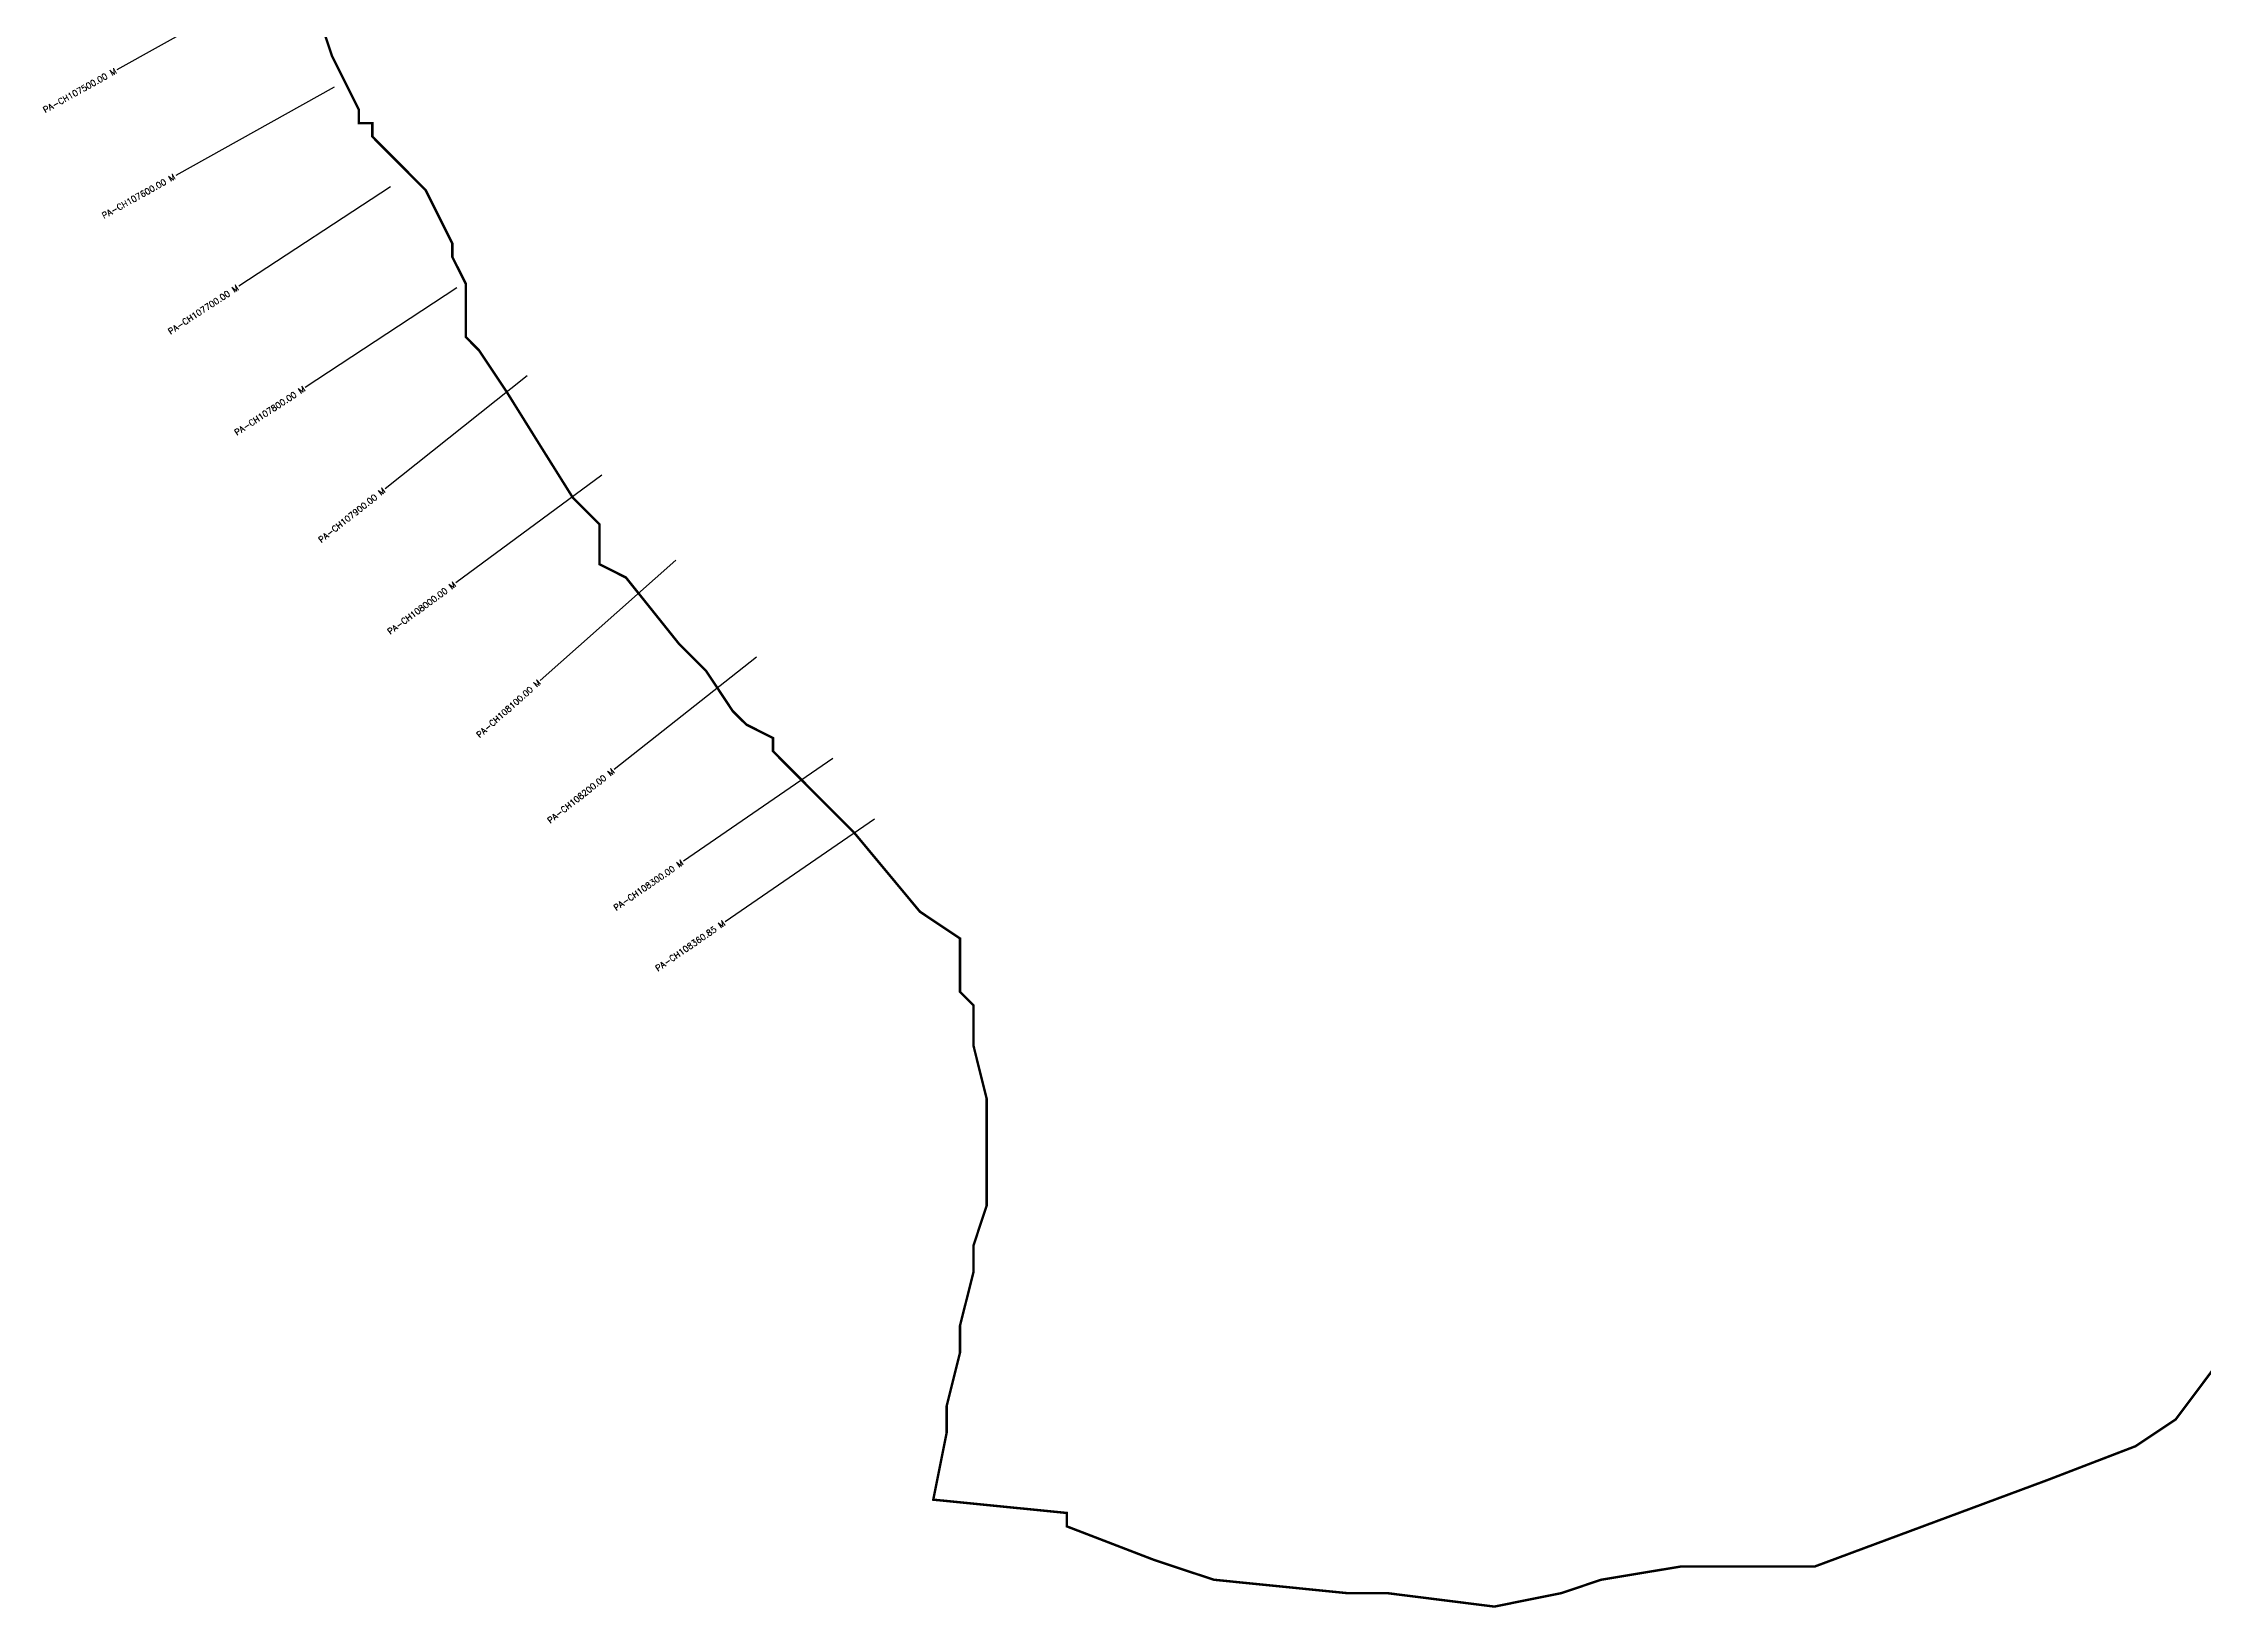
# Model space of a CAD drawing. Header units: metres. Extents: x 267705 to 271120, y 2138217 to 2142119.
# Drawn here: x 268085 to 269872, y 2138217 to 2139510 of the extents above; entities that cross this region are included whole.
import ezdxf
from ezdxf.enums import TextEntityAlignment as Align

# ---------------------------------------------------------------- set-up
doc = ezdxf.new("R2010")
doc.units = ezdxf.units.M
doc.layers.add('CS', color=134, linetype='Continuous')
doc.layers.add('CSMark', color=6, linetype='Continuous')
doc.styles.get("Standard").update_dxf_attribs({"font": 'simplex.shx'})

msp = doc.modelspace()

# ---------------------------------------------------------------- linework, layer by layer
at = {"color": 6, "const_width": 2, "flags": 128}
msp.add_lwpolyline([(269881.2, 2138416.5), (269848.1, 2138372.3), (269814.9, 2138350.2), (269743.1, 2138322.6), (269549.8, 2138250.8), (269439.3, 2138250.8), (269373, 2138239.8), (269339.9, 2138228.7), (269284.6, 2138217.6), (269196.2, 2138228.7), (269163.1, 2138228.7), (269052.6, 2138239.8), (269002.9, 2138256.3), (268931.1, 2138283.9), (268931.1, 2138295), (268820.6, 2138306), (268831.7, 2138361.3), (268831.7, 2138383.3), (268842.7, 2138427.5), (268842.7, 2138449.7), (268853.8, 2138493.8), (268853.8, 2138515.9), (268864.8, 2138549.1), (268864.8, 2138637.5), (268853.8, 2138681.6), (268853.8, 2138714.8), (268842.7, 2138725.8), (268842.7, 2138770), (268809.6, 2138792.1), (268755.4, 2138857.2), (268688.1, 2138924.7), (268688.1, 2138935.7), (268666, 2138946.8), (268654.9, 2138957.8), (268632.8, 2138991), (268610.7, 2139013.1), (268566.5, 2139068.3), (268544.5, 2139079.4), (268544.5, 2139112.5), (268522.4, 2139134.6), (268494.7, 2139178.8), (268468, 2139221.6), (268467.1, 2139223), (268456.1, 2139239.5), (268445, 2139256.1), (268434, 2139267.2), (268434, 2139311.3), (268422.9, 2139333.4), (268422.9, 2139344.5), (268400.8, 2139388.7), (268356.7, 2139432.9), (268356.7, 2139443.9), (268345.6, 2139443.9), (268345.6, 2139455), (268323.5, 2139499.2), (268301.4, 2139565.4)], dxfattribs=at)
at = {"layer": 'CS'}
for p, q in [((268276.5, 2139561.1), (268145.4, 2139488.1)), ((268325.1, 2139473.7), (268194.1, 2139400.7)), ((268371.7, 2139391.4), (268246.3, 2139309.1)), ((268371.7, 2139391.4), (268246.3, 2139309.1)), ((268426.6, 2139307.9), (268301.2, 2139225.5)), ((268426.6, 2139307.9), (268301.2, 2139225.5)), ((268484.8, 2139235), (268367.3, 2139141.7)), ((268484.8, 2139235), (268367.3, 2139141.7)), ((268546.6, 2139152.9), (268425.8, 2139064)), ((268546.6, 2139152.9), (268425.8, 2139064)), ((268607.8, 2139082.8), (268495.6, 2138983.2)), ((268607.8, 2139082.8), (268495.6, 2138983.2)), ((268674.5, 2139002.6), (268556.8, 2138909.6)), ((268674.5, 2139002.6), (268556.8, 2138909.6)), ((268737.7, 2138918.8), (268614, 2138833.9)), ((268737.7, 2138918.8), (268614, 2138833.9)), ((268772.1, 2138868.7), (268648.5, 2138783.7)), ((268772.1, 2138868.7), (268648.5, 2138783.7))]:
    msp.add_line(p, q, dxfattribs=at)

# ---------------------------------------------------------------- texts
at = {"layer": 'CSMark'}
for s, rotation, p in [('PA-CH107500.00 M', 29.1204, (268144.6, 2139487.6)), ('PA-CH107600.00 M', 29.1204, (268193.2, 2139400.2)), ('PA-CH107700.00 M', 33.2895, (268245.5, 2139308.6)), ('PA-CH107800.00 M', 33.2895, (268300.4, 2139225)), ('PA-CH107900.00 M', 38.4434, (268366.5, 2139141.1)), ('PA-CH108000.00 M', 36.3752, (268425, 2139063.4)), ('PA-CH108100.00 M', 41.5844, (268494.9, 2138982.6)), ('PA-CH108200.00 M', 38.3049, (268556, 2138909)), ('PA-CH108300.00 M', 34.5036, (268613.2, 2138833.3)), ('PA-CH108360.85 M', 34.5036, (268647.7, 2138783.2))]:
    msp.add_text(s, height=5, rotation=rotation, dxfattribs=at).set_placement(p, align=Align.MIDDLE_RIGHT)

doc.saveas('drawing.dxf')
